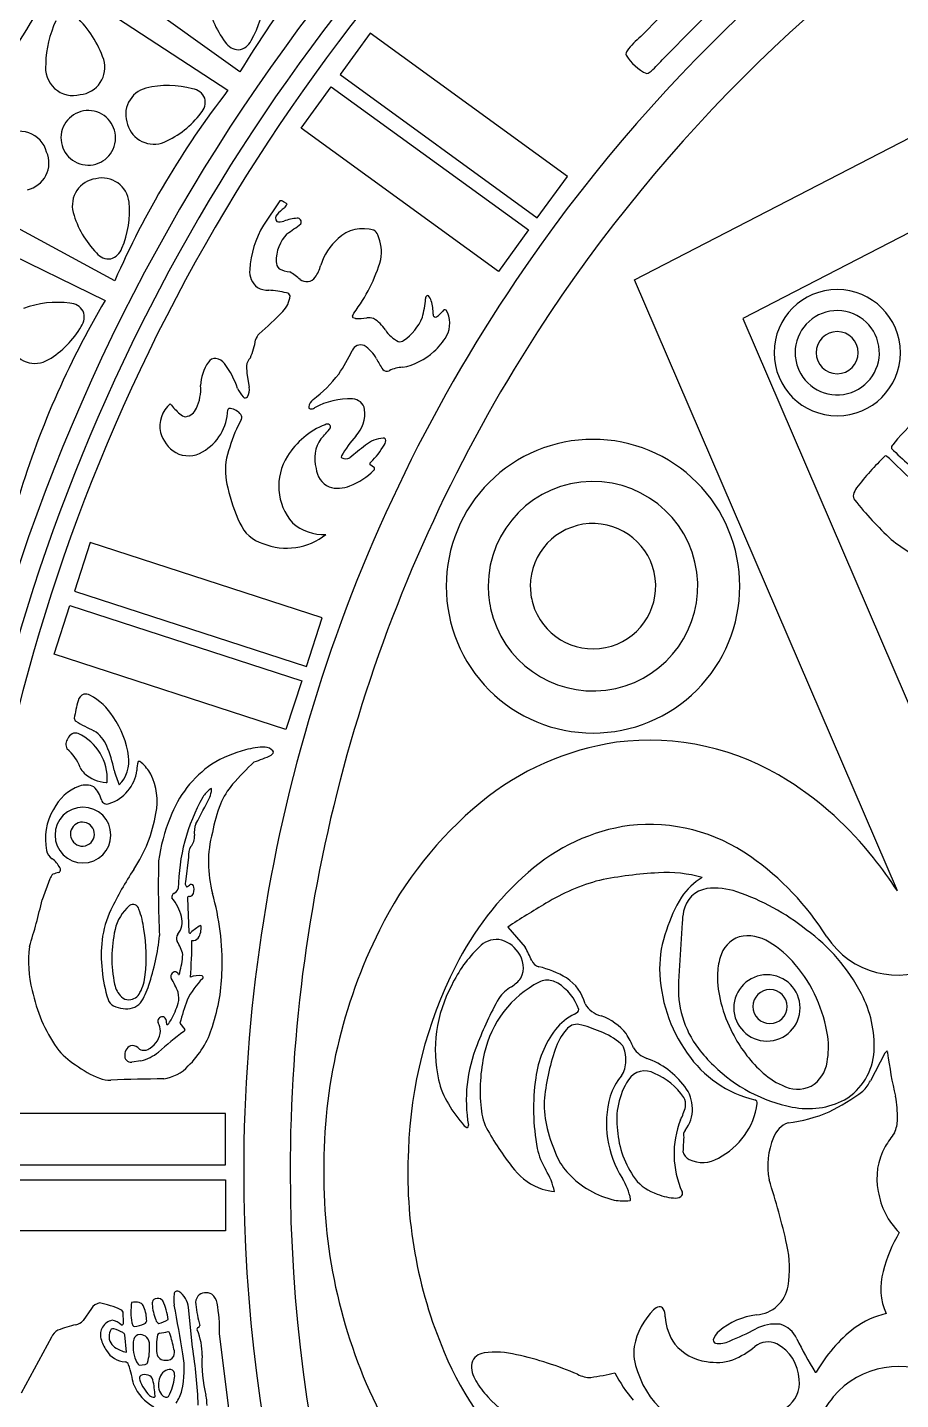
# Model space of a CAD drawing. Header units: metres. Extents: x 0.3 to 22.9, y 0.3 to 22.9.
# Drawn here: x 6.21 to 8.804, y 10.912 to 14.989 of the extents above; entities that cross this region are included whole.
import ezdxf

# ---------------------------------------------------------------- set-up
doc = ezdxf.new("R2010")
doc.units = ezdxf.units.M

msp = doc.modelspace()

# ---------------------------------------------------------------- linework, layer by layer
for p, q in [((8.013302, 14.239851), (10.069035, 15.300247)), ((6.841002, 14.85718), (6.368142, 15.196131)), ((6.303013, 15.131607), (6.80537, 14.802667)), ((7.227759, 14.972508), (7.138412, 14.849532)), ((7.813801, 14.546723), (7.227759, 14.972508)), ((9.944076, 14.954471), (8.335059, 14.124502)), ((7.138412, 14.849532), (7.724454, 14.423748)), ((7.02281, 14.69042), (7.112157, 14.813396)), ((7.112157, 14.813396), (7.698199, 14.387611)), ((7.608852, 14.264635), (7.02281, 14.69042)), ((7.724454, 14.423748), (7.813801, 14.546723)), ((6.469057, 14.236953), (5.957444, 14.513967)), ((5.900916, 14.441789), (6.440538, 14.178404)), ((6.959689, 14.473943), (6.911094, 14.401846)), ((6.98174, 14.464936), (6.970084, 14.471317)), ((7.698199, 14.387611), (7.608852, 14.264635)), ((8.794401, 12.42345), (8.013302, 14.239851)), ((7.400762, 14.191874), (7.397624, 14.19286)), ((7.175505, 14.131537), (7.179633, 14.140645)), ((7.184068, 14.124551), (7.177452, 14.126517)), ((8.335059, 14.124502), (9.024082, 12.522218)), ((6.860162, 13.983897), (6.860999, 13.961578)), ((6.860999, 13.961578), (6.868855, 13.920088)), ((6.845051, 13.824234), (6.830676, 13.795907)), ((8.794331, 13.767175), (8.780474, 13.749185)), ((8.771024, 13.70825), (8.762694, 13.71468)), ((7.240484, 13.680741), (7.227386, 13.690745)), ((6.396421, 13.45865), (6.349449, 13.314084)), ((7.085355, 13.234802), (6.396421, 13.45865)), ((6.349449, 13.314084), (7.038382, 13.090236)), ((6.288673, 13.127036), (6.335646, 13.271603)), ((6.335646, 13.271603), (7.024579, 13.047755)), ((7.038382, 13.090236), (7.085355, 13.234802)), ((6.977607, 12.903188), (6.288673, 13.127036)), ((7.024579, 13.047755), (6.977607, 12.903188)), ((6.933895, 12.827204), (6.939768, 12.833217)), ((6.688557, 12.524051), (6.678843, 12.450964)), ((6.276506, 12.459235), (6.253103, 12.39698)), ((6.684989, 12.402018), (6.689176, 12.300661)), ((6.723762, 12.320952), (6.725275, 12.319252)), ((7.636664, 12.316279), (7.688676, 12.256059)), ((8.155087, 12.328705), (8.144314, 12.154024)), ((6.658753, 12.174924), (6.660196, 12.175241)), ((6.660196, 12.175241), (6.662046, 12.180074)), ((6.620411, 12.042634), (6.623129, 12.027114)), ((6.662645, 12.030994), (6.677415, 12.012068)), ((7.834842, 12.057083), (7.844545, 12.064124)), ((8.762729, 11.947738), (8.756758, 11.941127)), ((6.546897, 11.918807), (6.519308, 11.914985)), ((8.756758, 11.941127), (8.714168, 11.859071)), ((6.797968, 11.761989), (6.07358, 11.761989)), ((6.797968, 11.609983), (6.797968, 11.761989)), ((7.5074, 11.725858), (7.51468, 11.72079)), ((7.519563, 11.721923), (7.51991, 11.727213)), ((6.07358, 11.609983), (6.797968, 11.609983)), ((6.07358, 11.565316), (6.797968, 11.565316)), ((6.797968, 11.565316), (6.797968, 11.413309)), ((6.797968, 11.413309), (6.07358, 11.413309)), ((6.399733, 11.18234), (6.374697, 11.146577)), ((6.611727, 11.205172), (6.605198, 11.210983)), ((6.699853, 11.067275), (6.68779, 11.185358)), ((6.488353, 11.133983), (6.492245, 11.133912)), ((6.495438, 11.142994), (6.494282, 11.168844)), ((6.519794, 11.140144), (6.522955, 11.13206)), ((6.280586, 11.0976), (6.190677, 10.931308)), ((6.50377, 11.052779), (6.499146, 11.104541)), ((6.816837, 10.8172), (6.780482, 11.108397)), ((6.460446, 11.075242), (6.468744, 11.067712)), ((6.541518, 11.01467), (6.559291, 11.016381)), ((8.550278, 10.993657), (8.553167, 10.993834))]:
    msp.add_line(p, q)
for centre, radius, start, end in [((11.587597, 11.589461), 5.695868, 123.848771, 170.124126), ((11.586069, 11.592329), 4.733167, 95.851874, 146.022854), ((11.587246, 11.590204), 4.597602, 97.31188, 148.771068), ((9.150972, 13.474095), 2.692376, 135.048459, 149.089128), ((11.561709, 11.59962), 6.426866, 144.425548, 169.558329), ((12.178479, 10.977629), 5.750535, 131.665677, 136.140538), ((15.943817, 7.286669), 10.929152, 133.235761, 135.89671), ((11.570264, 11.596437), 5.615043, 140.438473, -179.933799), ((9.616769, 12.872073), 4.010794, 145.711286, 155.834813), ((11.570436, 11.596373), 5.559448, 140.438473, -179.933799), ((7.01666, 15.113012), 0.275623, -171.797096, -142.651517), ((6.636987, 15.091026), 0.275623, -30.720117, -1.574537), ((6.578728, 14.874191), 0.314983, 154.62474, 178.631063), ((6.139754, 14.793493), 0.313002, 18.786254, 46.494208), ((6.837914, 14.970429), 0.047282, -148.611635, -90.887576), ((6.830997, 14.970029), 0.047282, -82.484058, -24.759998), ((8.168251, 14.790081), 0.219399, 128.355839, 143.686988), ((6.358504, 14.870547), 0.081131, -84.379357, 17.018659), ((8.002327, 14.910642), 0.014346, 139.241346, -165.585939), ((8.104793, 14.975853), 0.135169, -149.412397, -113.994792), ((7.812021, 15.14747), 0.381216, -49.959451, -41.904994), ((6.345584, 14.869749), 0.082621, 171.671757, -75.371606), ((8.049928, 14.862278), 0.009914, -90.585073, -42.230864), ((8.934159, 13.154291), 2.692376, 142.248459, 156.289128), ((6.581947, 14.731054), 0.080468, 104.541153, -158.191268), ((6.62802, 14.541409), 0.275623, 74.768283, 103.913862), ((6.692815, 14.760685), 0.047282, 23.004341, 80.728401), ((6.690582, 14.767244), 0.047282, -43.123236, 14.600823), ((6.390292, 14.661342), 0.081147, 77.555797, 167.555797), ((6.390292, 14.661342), 0.081147, -12.444203, 77.555797), ((6.505444, 14.901423), 0.275623, -66.308697, -37.163118), ((6.186686, 14.598281), 0.082621, 14.688371, 127.645009), ((6.390292, 14.661342), 0.081147, 167.555797, -102.444203), ((6.584667, 14.723065), 0.080468, -164.203567, -66.935989), ((6.390292, 14.661342), 0.081147, -102.444203, -12.444203), ((6.192317, 14.586625), 0.081131, -77.701893, 23.696123), ((6.42335, 14.4601), 0.080468, 97.508034, -165.224388), ((6.431648, 14.46164), 0.080468, 6.252754, 103.520333), ((6.611266, 14.512784), 0.275623, -164.597096, -135.451517), ((6.237342, 14.443386), 0.275623, -23.520117, 5.625463), ((7.0449, 14.349915), 0.125863, 125.350327, 138.175559), ((6.962135, 14.461736), 0.01245, 50.318713, 101.329451), ((6.944515, 14.48407), 0.041855, -48.809986, -27.203437), ((7.155816, 14.253573), 0.286135, 148.78904, 176.717729), ((6.962136, 14.423069), 0.01542, 135.65862, -139.700386), ((6.959552, 14.442159), 0.030477, -107.523105, -67.678621), ((7.023748, 14.267554), 0.15558, 94.645271, 109.768783), ((6.814735, 14.648646), 0.318633, -58.6513, -49.541904), ((7.011966, 14.41167), 0.010983, -29.843784, 94.270559), ((7.070895, 14.29366), 0.12263, 137.486852, -179.899119), ((7.246527, 14.231233), 0.173407, 131.028646, 162.743603), ((7.206757, 14.283856), 0.107698, 72.605738, 133.445797), ((7.228113, 14.365326), 0.023902, 18.717179, 63.031699), ((7.119774, 14.319109), 0.141629, -7.950839, 22.36343), ((6.451799, 14.348923), 0.047282, -141.411635, -83.687576), ((6.444987, 14.347658), 0.047282, -75.284058, -17.559998), ((6.979712, 14.295176), 0.031494, -176.848834, -134.333593), ((6.990841, 14.326085), 0.062877, -121.805199, -91.615631), ((6.969264, 14.312623), 0.115609, -34.54649, -15.01418), ((6.768363, 14.448581), 0.513778, -36.823833, -16.865795), ((11.570244, 11.596122), 4.717928, 145.953651, -179.925039), ((6.927904, 14.263513), 0.058112, 173.634776, -126.499326), ((6.893014, 14.100925), 0.1886, 47.751385, 59.382822), ((7.038993, 14.265416), 0.031413, -127.615155, -35.748293), ((6.92611, 14.277305), 0.068811, -118.441573, -89.605072), ((6.909884, 13.915431), 0.29354, 76.30939, 86.738348), ((6.91413, 14.198954), 0.076026, -44.730635, -5.556218), ((6.978021, 14.188535), 0.012169, 14.553421, 83.689236), ((7.40413, 14.183131), 0.011704, 123.773394, -178.211176), ((7.376499, 14.167549), 0.034357, 15.635048, 45.072163), ((8.615684, 14.02294), 0.187613, 90, 180), ((8.615684, 14.02294), 0.187613, 0, 90), ((8.759138, 12.809834), 2.692376, 149.448459, 163.489128), ((6.297332, 13.896979), 0.275623, 81.968283, 111.113862), ((6.334133, 14.122647), 0.047282, 30.204341, 87.928401), ((7.115482, 14.202716), 0.277668, -15.559485, -4.120222), ((7.280147, 14.139328), 0.134755, -0.78532, 16.149415), ((7.449886, 14.144577), 0.006361, 51.59501, 159.490581), ((7.386946, 14.110315), 0.077555, -28.586978, 30.401199), ((6.331095, 14.128874), 0.047282, -35.923236, 21.800823), ((6.375608, 14.703196), 0.813742, -50.081184, -43.267864), ((7.180383, 14.130541), 0.004978, 168.464813, -126.071043), ((7.187873, 14.339713), 0.215196, -91.013118, -81.982455), ((7.22311, 14.083616), 0.043321, 69.858521, 96.923038), ((7.189293, 14.038947), 0.098275, 31.62022, 60.271622), ((7.242812, 14.184804), 0.151147, -56.001888, -21.978936), ((7.422225, 14.136156), 0.007454, 169.761345, -64.362592), ((7.372434, 14.20435), 0.091776, -54.713718, -38.830166), ((8.615695, 14.022967), 0.125119, 94.536347, -179.949974), ((8.615695, 14.022967), 0.125119, 9.022669, 94.536347), ((6.130599, 14.238791), 0.275623, -59.108697, -29.963118), ((6.931591, 14.04771), 0.046125, 137.126518, 162.796457), ((7.353751, 14.142611), 0.096139, -147.156937, -116.11355), ((7.315768, 14.147652), 0.157927, -50.177938, -28.125404), ((8.615576, 14.022959), 0.062504, 90, 180), ((8.615576, 14.022959), 0.062504, 0, 90), ((6.231553, 14.071768), 0.080468, -157.003567, -59.735989), ((6.623686, 14.107746), 0.267892, -21.887174, -9.972786), ((6.69039, 14.258555), 0.535477, -33.971208, -25.307195), ((7.199304, 14.019164), 0.026952, 66.669314, 157.095722), ((7.15596, 13.955858), 0.103303, 28.285607, 58.472283), ((7.31618, 14.073748), 0.018095, -105.200707, -51.968288), ((7.288519, 14.164995), 0.188952, -79.06901, -47.198141), ((8.615697, 14.022918), 0.125125, -75.93476, 9.045068), ((6.852131, 13.921485), 0.128036, 145.04928, 178.426507), ((6.768387, 13.980717), 0.025471, 87.52415, 146.342512), ((6.762616, 13.965669), 0.041074, 37.062145, 80.369012), ((6.578048, 13.829089), 0.270679, 18.885267, 36.586417), ((6.902198, 13.977726), 0.042487, 134.785897, 171.648775), ((7.442199, 14.098363), 0.216525, -154.401108, -144.666018), ((8.615684, 14.02294), 0.187613, 180, -90), ((8.615695, 14.022906), 0.125119, -179.977854, -160.919343), ((8.615576, 14.022959), 0.062504, -180, -90), ((8.615576, 14.022959), 0.062504, -90, 0), ((8.615684, 14.02294), 0.187613, -90, 0), ((11.570404, 11.596061), 4.580165, 148.724487, -179.923543), ((6.818225, 14.201648), 0.398401, -52.968906, -37.459115), ((7.277889, 13.985217), 0.017261, -135.58959, -66.58946), ((7.324789, 13.895004), 0.084467, 90.298489, 118.297787), ((8.615697, 14.022918), 0.125125, -160.914589, -75.93476), ((6.010586, 16.429941), 3.852215, -43.72754, -39.958908), ((6.591901, 13.915257), 0.1326, -25.583075, 4.214033), ((6.921601, 13.957397), 0.096451, -155.043178, -137.014906), ((6.82067, 13.915301), 0.048422, -28.654212, 5.674393), ((6.692321, 13.803515), 0.089476, 130.663505, -168.493794), ((6.81915, 14.014325), 0.233892, -142.32878, -132.114482), ((6.856977, 13.895285), 0.006965, -148.409597, -27.384261), ((7.078185, 13.856974), 0.033316, 126.942988, 171.415548), ((7.16907, 13.665019), 0.221367, 88.379292, 118.690202), ((7.172644, 13.846769), 0.039619, 11.245379, 86.111116), ((6.68476, 13.866666), 0.03424, -130.995552, -98.247035), ((6.674562, 13.871888), 0.039464, -82.30131, -20.606464), ((6.657876, 13.856538), 0.14696, -60.657914, -1.398486), ((6.810371, 13.851896), 0.005678, 65.683111, 169.285778), ((6.805593, 13.809024), 0.04857, 38.433364, 81.575364), ((6.833236, 13.830678), 0.013458, -28.611, 39.371451), ((7.050663, 13.861217), 0.005469, 172.327523, -104.546057), ((7.051269, 13.877193), 0.021363, -95.31769, -57.340846), ((7.113382, 13.842711), 0.098825, -43.10884, 6.848313), ((6.707812, 13.81723), 0.107889, -162.989079, -122.322488), ((7.381697, 13.558554), 0.599967, 156.696003, 165.417635), ((7.176787, 13.596694), 0.227806, 111.287112, 148.533527), ((6.801593, 14.043646), 0.393247, -44.674476, -38.346671), ((7.10048, 13.797632), 0.013007, 59.601127, 119.454832), ((7.102599, 13.802357), 0.00788, -19.947583, 55.50148), ((7.16745, 13.708056), 0.104529, 145.56644, -163.987462), ((7.431433, 13.551164), 0.332639, 137.66721, 150.26887), ((8.18304, 12.494881), 1.584014, 127.715389, 129.877921), ((7.273605, 13.675216), 0.093999, 94.097332, 129.325559), ((7.063243, 13.868328), 0.238572, -45.616818, -30.110211), ((7.267813, 13.761945), 0.007091, 37.459192, 97.49069), ((7.253107, 13.761447), 0.020896, -37.780924, 13.308713), ((7.890003, 13.329216), 0.436229, 90, -179.980987), ((7.890003, 13.329216), 0.436229, -0.019013, 90), ((8.788757, 13.740406), 0.01207, 133.333871, -170.99891), ((6.687936, 13.79687), 0.080275, -118.100409, -58.491265), ((6.985058, 13.674198), 0.187378, 169.1069, -163.566137), ((7.121773, 13.626219), 0.165508, 147.309908, -138.867143), ((7.146143, 13.713621), 0.004358, 144.831699, -127.259072), ((7.155134, 13.735701), 0.028071, -114.472423, -63.992638), ((9.381013, 13.074326), 0.894612, 134.217288, 142.3256), ((8.759344, 13.71121), 0.004823, 45.997808, 117.354269), ((10.014771, 14.936938), 1.748308, -135.348979, -132.374824), ((9.764937, 14.731941), 1.401155, -134.846109, -128.967007), ((7.134862, 13.685704), 0.068194, -174.545583, -115.408201), ((7.093896, 13.818839), 0.205133, -68.848649, -45.045567), ((7.232469, 13.692853), 0.005503, 115.355031, -157.47639), ((7.236172, 13.678022), 0.005098, -58.551379, 32.226354), ((7.274522, 13.722893), 0.480083, -167.769211, -154.58086), ((7.132239, 13.708159), 0.088172, -107.583989, -66.133017), ((7.890018, 13.329161), 0.311236, 90.919947, -179.970811), ((7.890018, 13.329161), 0.311236, 1.810706, 90.919947), ((8.721124, 13.586717), 0.059194, 144.503572, 165.395131), ((8.681182, 13.596824), 0.017997, 164.468795, -139.391924), ((9.510431, 14.259401), 1.079429, -141.341783, -132.866211), ((6.937206, 13.556672), 0.104211, -157.518504, -105.474269), ((7.087995, 13.619958), 0.137071, -131.530295, -86.423607), ((7.890029, 13.329154), 0.186239, 93.608266, -179.931017), ((7.890029, 13.329154), 0.186239, 7.147548, 93.608266), ((6.980265, 13.627594), 0.185429, -112.467339, -51.164186), ((9.193511, 13.991896), 0.669658, -128.558164, -122.476401), ((7.890023, 13.329057), 0.186256, -78.472248, 7.176897), ((7.889996, 13.329045), 0.311262, -82.9621, 1.831998), ((7.890003, 13.328927), 0.436229, 179.980987, -90), ((7.889329, 13.328748), 0.310547, 179.952995, -167.783611), ((7.889914, 13.328957), 0.186124, -179.991637, -164.14188), ((7.890003, 13.328927), 0.436229, -90, 0.019013), ((7.889996, 13.329045), 0.311262, -167.756199, -82.9621), ((7.890023, 13.329057), 0.186256, -164.121393, -78.472248), ((6.38608, 12.983112), 0.026396, 109.585037, 168.079631), ((6.382075, 12.98438), 0.024094, 57.997521, 101.597314), ((6.765163, 12.871665), 0.421447, 163.896291, 171.149818), ((6.318536, 12.852514), 0.170345, 31.09402, 63.387155), ((6.35868, 12.936272), 0.009949, 178.657623, -121.693626), ((6.596209, 13.326937), 0.467157, -121.308511, -113.861544), ((6.246374, 12.787537), 0.266331, 7.760494, 35.04998), ((6.352392, 12.868861), 0.023756, 69.965878, 161.466174), ((6.297412, 12.755726), 0.149437, -2.84498, 65.015495), ((6.353528, 12.816208), 0.099281, 22.35585, 57.253456), ((6.351053, 12.858934), 0.027464, 140.475052, -150.638807), ((6.252397, 12.751446), 0.120096, 18.635764, 51.525604), ((6.097351, 12.707784), 0.377454, 11.456276, 22.786234), ((6.910967, 12.673972), 0.176608, 88.400587, 107.56487), ((6.914271, 12.816752), 0.033799, 43.113373, 87.243355), ((8.077706, 12.054829), 0.818825, 98.277678, 129.53456), ((8.057395, 12.105531), 0.765834, 57.4508, 97.320011), ((6.409172, 12.809389), 0.102074, -43.984599, 7.946203), ((6.601932, 12.787227), 0.067127, 161.901558, -175.181288), ((6.540803, 12.799315), 0.009165, 34.842447, 106.982737), ((6.444951, 12.689014), 0.155032, 31.909128, 48.180162), ((6.948765, 12.483791), 0.369946, 104.255167, 121.100467), ((7.569094, 12.081445), 0.99832, 133.393438, 138.690459), ((6.755271, 13.199053), 0.412527, -71.927819, -64.341951), ((6.934088, 12.83588), 0.006274, -25.113853, 39.279178), ((6.407061, 12.807905), 0.044686, -156.13063, -129.7532), ((6.452788, 12.855558), 0.110663, -132.177938, -94.724529), ((6.414624, 12.79856), 0.121609, -71.812235, -8.022644), ((6.696757, 12.83748), 0.235908, -166.586469, -155.193246), ((6.405993, 12.689992), 0.188805, -11.027532, 25.394167), ((6.949439, 12.523376), 0.337055, 124.676657, 159.535291), ((6.410944, 12.605421), 0.13763, 109.929395, 154.167519), ((6.383661, 12.681831), 0.056499, 65.251471, 110.331679), ((6.335946, 12.667196), 0.09717, 16.005695, 42.738143), ((6.444034, 12.747909), 0.002662, -97.794748, 8.649538), ((6.819457, 12.642099), 0.107321, 128.284156, 145.879225), ((6.688243, 12.729273), 0.068594, -23.644435, -3.183049), ((6.754772, 12.725572), 0.001963, 76.903265, 156.965571), ((6.754772, 12.725572), 0.001963, -3.159041, 76.903265), ((6.996433, 12.590098), 0.232423, 139.688389, 156.791374), ((7.927559, 11.895281), 1.012921, 38.218773, 57.658755), ((6.445948, 12.699068), 0.017358, -162.986302, -67.532097), ((7.22157, 12.42529), 0.563716, 150.567392, 179.48252), ((5.298941, 13.407064), 1.614359, -29.055555, -25.905757), ((7.293765, 12.491893), 0.54506, 159.621799, 168.8451), ((8.294673, 11.791311), 1.16017, 129.514454, 153.601446), ((6.430876, 12.578738), 0.167899, 148.928499, -167.982639), ((6.374572, 12.589529), 0.082926, 90, 180), ((6.374572, 12.589529), 0.082926, 0, 90), ((6.175578, 12.722112), 0.421296, -33.811335, -9.320812), ((7.111481, 12.444853), 0.516601, 157.659186, 172.442669), ((6.372893, 12.592347), 0.035562, 99.670611, -179.965815), ((6.372893, 12.592347), 0.035562, 19.307037, 99.670611), ((6.372895, 12.592322), 0.035568, -64.937252, 19.346141), ((6.772867, 12.597746), 0.067642, 158.043167, -171.833445), ((8.080098, 12.047323), 0.576479, 98.123592, 131.583226), ((8.056258, 12.098212), 0.52299, 54.766828, 96.325609), ((6.374572, 12.589529), 0.082926, -180, -90), ((6.372842, 12.592298), 0.035511, 179.955944, -149.209771), ((6.372895, 12.592322), 0.035568, -149.220645, -64.937252), ((6.374572, 12.589529), 0.082926, -90, 0), ((6.663973, 12.583966), 0.042145, -42.522376, 5.68076), ((7.10087, 12.507187), 0.353555, 165.226875, -164.965825), ((6.299912, 12.548212), 0.03355, -172.410263, -120.6477), ((6.228396, 12.448261), 0.089522, 29.819904, 52.567168), ((6.733802, 12.531109), 0.045792, 147.843916, -171.133777), ((7.885415, 11.848395), 0.825616, 32.126941, 55.084287), ((7.765045, 11.755889), 1.226871, 32.96431, 38.637789), ((6.324943, 12.370153), 0.110201, 101.554098, 111.105857), ((6.298079, 12.486842), 0.009951, -61.215665, 36.627093), ((7.495382, 11.855952), 1.157372, 146.918768, 153.784228), ((9.545021, 12.437068), 2.946628, 178.527349, -177.152826), ((8.301392, 11.787207), 0.917946, 131.139156, 153.333133), ((8.138425, 11.343335), 1.135071, 92.736686, 101.659059), ((8.11018, 12.099902), 0.378101, 73.967698, 93.93541), ((6.300506, 12.453583), 0.024657, 128.19395, 166.748541), ((6.696305, 12.446702), 0.017975, 166.284156, -143.373254), ((6.678656, 12.454151), 0.018456, -79.94283, -37.374711), ((6.695552, 12.435209), 0.008053, -3.663986, 106.069211), ((8.067117, 11.868266), 0.607643, 105.078711, 121.437916), ((8.308586, 12.301208), 0.187365, 120.105931, 146.36836), ((4.646384, 12.75725), 1.646615, -17.641113, -12.638258), ((6.651274, 12.405348), 0.012593, 121.952554, -167.931356), ((6.539639, 12.317224), 0.131046, 13.204072, 40.720659), ((6.63385, 12.439291), 0.025626, -65.174376, -20.345963), ((6.68984, 12.402416), 0.004868, 84.251773, -175.312384), ((6.690099, 12.423448), 0.016191, -89.190445, -54.775646), ((6.676057, 12.426776), 0.028648, -35.299719, 16.045914), ((6.027008, 12.208524), 0.761086, -1.403332, 15.778444), ((8.502359, 12.190173), 0.41047, 148.444709, 163.541614), ((8.240714, 12.348582), 0.082639, 98.721862, 169.890292), ((8.252509, 12.230474), 0.201266, 71.156716, 96.942148), ((8.101115, 11.780872), 0.675672, 51.283572, 71.320606), ((6.731629, 12.239661), 0.302755, 155.080624, 172.731454), ((6.602016, 12.277787), 0.135691, 131.14865, 166.927694), ((6.523038, 12.365001), 0.018169, 12.832227, 124.566156), ((6.317, 12.281284), 0.240346, 6.655405, 21.414341), ((9.348774, 9.683368), 3.140627, 120.597416, 123.034846), ((8.327048, 12.324802), 0.172005, 167.139135, 178.6997), ((6.611849, 12.331305), 0.057597, -39.313673, 15.975854), ((6.803294, 12.185265), 0.157278, 120.376206, 133.410038), ((6.673776, 12.312422), 0.05195, -33.677484, 7.553775), ((6.871654, 12.232481), 0.44269, 174.102797, -162.667784), ((6.839355, 12.224298), 0.378982, 167.16635, -168.119206), ((6.04882, 12.2272), 0.513485, -5.951397, 9.182208), ((5.910654, 12.362573), 0.695102, -18.407137, -5.934743), ((6.671337, 12.282848), 0.01913, 141.281801, -150.558218), ((6.527325, 12.195864), 0.149122, 15.026963, 31.349248), ((6.692372, 12.301036), 0.003218, -173.308989, -100.708257), ((6.692372, 12.301036), 0.003218, -100.708257, -28.107524), ((5.275997, 12.279822), 1.42232, -4.558591, -0.154565), ((6.699789, 12.299082), 0.023144, -93.660503, -41.933428), ((8.665915, 11.604068), 1.575952, 153.504778, -179.530324), ((7.603549, 12.209417), 0.069791, 84.640589, 137.878274), ((7.596523, 12.195512), 0.084484, 33.038845, 80.774336), ((8.394348, 12.195833), 0.306317, 158.827762, -179.247874), ((8.352857, 12.204315), 0.087523, 109.037926, 165.714497), ((8.350069, 12.173661), 0.116279, 56.922486, 102.799992), ((8.203257, 11.866641), 0.545487, 27.446427, 54.020933), ((8.794401, 12.42345), 0.250017, -147.04754, -61.889295), ((6.545657, 12.213767), 0.333074, 172.327262, -165.023139), ((6.345706, 12.262134), 0.32681, -14.542122, -4.845695), ((7.813133, 11.981567), 0.379133, 133.577729, 154.787443), ((7.611149, 12.196565), 0.071998, -26.462225, 38.691632), ((6.88226, 11.83778), 0.908441, 24.632417, 27.415274), ((8.270594, 12.0255), 0.284162, 39.133971, 59.800504), ((8.649658, 11.609135), 1.30909, 153.20934, 178.059409), ((7.73909, 12.23109), 0.03435, -154.707415, -107.693274), ((7.667207, 11.930574), 0.274749, 58.488086, 77.077538), ((8.533113, 12.198897), 0.445112, -179.087958, -144.636241), ((8.444319, 12.171795), 0.184399, 162.933812, 179.350262), ((8.166945, 11.930202), 0.42479, 8.241345, 40.280991), ((6.417209, 12.187202), 0.142944, -27.50079, -5.315587), ((6.645741, 12.168557), 0.010541, 157.52944, -153.232472), ((6.650962, 12.167779), 0.015714, 108.947022, 162.191527), ((6.469228, 12.053947), 0.199982, 19.997284, 33.323222), ((6.648164, 12.171863), 0.011022, 16.121755, 102.070158), ((6.872848, 12.011836), 0.207667, 133.330631, 155.308975), ((6.717935, 12.111566), 0.060249, 79.650233, 113.596431), ((6.727273, 12.166409), 0.004669, -48.843096, 71.437728), ((6.225331, 12.198217), 0.562596, -18.356891, -0.848687), ((7.87475, 11.873031), 0.31497, 117.372219, 167.605535), ((7.591273, 12.227394), 0.105212, -57.692706, -36.723508), ((7.753459, 12.107119), 0.051326, 95.347582, 117.278287), ((7.752995, 12.09659), 0.061782, 58.396372, 94.008377), ((7.742682, 12.057044), 0.127493, 13.979565, 57.697729), ((8.440863, 12.13346), 0.29726, 176.033142, -143.149039), ((8.570205, 12.170335), 0.310293, 179.344318, -165.167588), ((8.406804, 12.075982), 0.098507, 90, 180), ((8.406804, 12.075982), 0.098507, 0, 90), ((6.67096, 12.218593), 0.456211, -168.506672, -145.042862), ((6.542538, 12.161634), 0.075622, -168.280766, -135.308539), ((6.510136, 12.137612), 0.037633, -88.283287, -25.861619), ((6.36468, 12.20745), 0.215357, -32.878381, -17.390896), ((6.598474, 12.10572), 0.060986, -15.266067, 15.810717), ((7.824935, 11.950753), 0.403584, 151.541481, -167.293892), ((7.704717, 12.038732), 0.114981, 119.839654, 145.273044), ((7.707576, 12.023527), 0.147812, 18.837581, 58.243293), ((8.415905, 12.079882), 0.050603, 90, 180), ((8.415905, 12.079882), 0.050603, 0, 90), ((8.395882, 11.964284), 0.329545, -2.935539, 27.817084), ((6.479124, 12.110735), 0.031721, -161.364983, -115.905339), ((6.499162, 12.14702), 0.073147, -117.607295, -94.316547), ((6.510935, 12.133251), 0.033257, -131.777667, -89.43429), ((6.50413, 12.131069), 0.057943, -100.413786, -44.380925), ((6.448658, 12.150658), 0.217383, -30.353585, -16.295664), ((7.343766, 11.85133), 0.704418, 159.451301, 165.223271), ((8.476847, 11.616144), 0.994624, 150.61165, 159.404349), ((7.840169, 12.070084), 0.007395, -53.709706, 9.097317), ((7.933649, 12.128185), 0.078423, -149.041112, -104.394799), ((8.68552, 12.198602), 0.429007, -165.460716, -152.521386), ((8.406804, 12.075982), 0.098507, -180, -90), ((8.415905, 12.079882), 0.050603, 180, -90), ((8.406804, 12.075982), 0.098507, -90, 0), ((8.415905, 12.079882), 0.050603, -90, 0), ((6.610949, 12.036244), 0.013626, 88.184474, -159.410756), ((6.527318, 11.998448), 0.078183, 6.464854, 24.970404), ((6.609635, 12.038428), 0.011568, 21.320892, 81.320447), ((6.592767, 12.06123), 0.048034, -45.681077, -25.161709), ((7.900923, 11.918242), 0.153764, 115.45182, 142.759088), ((7.859207, 11.895352), 0.166217, 38.745939, 70.696816), ((6.540359, 12.011466), 0.064782, -58.44422, -3.730929), ((7.153759, 11.337175), 0.822635, 125.639816, 132.429694), ((6.62482, 12.028172), 0.001995, -147.971812, -40.993422), ((6.672355, 12.01058), 0.005274, -66.952246, 16.394422), ((6.499407, 12.099318), 0.271425, -46.191598, -16.762767), ((8.014582, 11.830748), 0.297198, 142.591099, 172.808584), ((7.932632, 11.905415), 0.16154, 138.971239, 163.105189), ((7.842181, 11.98775), 0.039353, 81.056033, 142.958978), ((7.771295, 11.689121), 0.346177, 66.208526, 77.14754), ((7.838761, 11.812624), 0.206298, 49.412382, 69.518071), ((7.740812, 11.845195), 0.292051, 22.494476, 31.866585), ((8.664533, 12.182036), 0.402776, -153.234565, -133.226371), ((8.359427, 11.958413), 0.230252, -10.833382, 8.159649), ((6.451481, 12.071891), 0.192354, -143.39881, -120.923966), ((6.527574, 11.936535), 0.028948, 103.864805, -179.290981), ((6.518404, 11.933986), 0.030735, 39.190083, 85.832581), ((6.556017, 11.979808), 0.029787, -117.582718, -52.229926), ((7.946843, 11.801749), 0.433391, 157.725445, -170.096864), ((8.364049, 11.746262), 0.621172, 160.622433, 175.18486), ((7.948117, 11.942636), 0.036449, 21.484989, 46.989274), ((7.880993, 11.920815), 0.106986, -1.06609, 19.192676), ((8.077012, 11.999718), 0.078965, -147.192119, -110.402272), ((8.536033, 12.211138), 0.420032, -142.455925, -133.182946), ((8.547789, 11.955962), 0.177411, -59.548177, -2.763978), ((8.761889, 11.944047), 0.003785, -24.497689, 77.184166), ((6.528423, 12.134628), 0.287702, -127.663479, -111.36999), ((6.517278, 11.933689), 0.018814, 172.40095, -83.805112), ((6.515141, 12.048578), 0.1336, -76.249847, -51.263474), ((8.054798, 11.829636), 0.500151, 167.177265, -174.044238), ((7.900846, 11.919896), 0.087121, -32.043407, -0.704905), ((7.972113, 11.703016), 0.235748, 36.120672, 70.840751), ((8.449413, 12.130483), 0.33734, -145.884529, -103.473574), ((8.487303, 11.928356), 0.099158, -59.294032, -7.661341), ((9.936304, 12.088757), 1.180072, -172.879415, -166.492956), ((6.453358, 11.943085), 0.081975, -111.294631, -87.066285), ((6.596839, 11.986847), 0.123045, -81.647172, -42.67597), ((8.364054, 11.777114), 0.650704, 171.975259, -169.487697), ((8.10972, 11.757612), 0.17805, 139.319416, 161.813678), ((8.043348, 11.831965), 0.056807, 58.977078, 148.020291), ((8.001674, 11.704421), 0.189972, 33.680808, 68.069575), ((8.569751, 12.229699), 0.456796, -134.673736, -101.072516), ((8.547348, 12.055406), 0.230252, -133.559649, -114.566618), ((6.657658, 6.954357), 4.910938, 90.501043, 92.335267), ((7.641988, 11.906064), 0.215314, -168.186641, -147.504219), ((8.180198, 11.743382), 0.219819, 147.326825, -171.765351), ((8.079104, 11.776073), 0.106334, -37.011714, 38.306784), ((8.497773, 11.93376), 0.099158, -117.738659, -66.105968), ((8.339277, 12.290679), 0.581204, -64.297858, -52.619922), ((8.619339, 11.905061), 0.105393, -46.320484, -25.872701), ((7.780892, 11.974502), 0.369623, -150.125123, -137.724589), ((8.035808, 11.789361), 0.29088, 178.218642, -165.628904), ((8.236393, 11.7331), 0.306477, 164.852667, -147.681788), ((8.120814, 11.788214), 0.044513, -7.620768, 28.968114), ((8.163311, 11.823008), 0.217235, -62.813263, -8.318423), ((8.368815, 11.793076), 0.009564, -8.996797, 77.930963), ((8.52938, 12.011746), 0.235158, -101.618191, -62.571462), ((8.456473, 11.749989), 0.338343, -0.859087, 10.756089), ((7.717656, 11.790618), 0.160825, -175.407131, -150.395031), ((8.407319, 11.641354), 0.276614, 158.4232, -156.031674), ((7.937327, 11.846014), 0.236353, -25.817986, -15.635917), ((8.41138, 12.193324), 0.46277, -82.788656, -67.115214), ((8.69738, 11.745523), 0.0974, -24.665995, -0.356972), ((7.516474, 11.724146), 0.003805, -118.127892, -35.737712), ((8.305717, 12.118804), 0.834262, -150.750111, -141.06449), ((8.272347, 11.850799), 0.535267, -165.542673, -156.174499), ((8.243648, 11.733114), 0.281803, -175.682246, -144.20189), ((8.181638, 11.697614), 0.02279, 140.656682, -163.848879), ((8.497102, 11.663406), 0.076009, 111.316689, 158.837948), ((9.701564, 11.041592), 1.130663, 144.081633, 146.595322), ((8.867713, 11.62992), 0.710619, 175.046921, 178.449634), ((8.624813, 11.606755), 0.215664, 157.050923, -168.907721), ((8.929396, 11.569745), 0.195918, 151.217311, -168.513816), ((8.701536, 11.585143), 1.361932, 177.124508, -156.975185), ((7.92277, 11.700801), 0.202978, -167.940872, -148.409137), ((7.93908, 11.703975), 0.171091, -156.069997, -135.096602), ((8.188541, 11.654757), 0.031688, -169.800704, -113.060494), ((8.215521, 11.706961), 0.090393, -115.835149, -58.63897), ((11.581744, 11.586771), 5.62652, 179.967637, -128.096322), ((11.581803, 11.586803), 5.570812, 179.967637, -128.096322), ((11.586001, 11.588354), 4.733681, 179.980686, -122.60398), ((11.586645, 11.588598), 4.596402, 179.98315, -121.227075), ((8.665915, 11.578231), 1.575952, 179.530324, -153.504778), ((7.796259, 11.70793), 0.179767, -140.883911, -108.469215), ((7.576896, 11.488114), 0.203058, 12.054106, 31.585955), ((8.012491, 11.763819), 0.2655, -137.132889, -102.924401), ((7.799299, 11.463325), 0.207214, 12.139411, 30.743429), ((8.123794, 11.654604), 0.138817, -141.547991, -108.032432), ((6.397988, 10.908947), 2.119374, 12.622848, 18.039644), ((7.78788, 11.693721), 0.163671, -107.262849, -94.346326), ((7.979885, 11.631875), 0.129626, -101.921768, -81.418421), ((7.999343, 11.506303), 0.002606, -92.528563, 13.244965), ((8.137987, 11.65656), 0.145642, -113.110084, -90.708867), ((8.137311, 11.533524), 0.022623, -92.853355, -41.342693), ((8.146034, 11.523993), 0.009877, -33.232387, 30.353833), ((8.95453, 11.564893), 0.219798, -171.058686, -134.682499), ((9.214579, 11.168111), 0.479312, 149.883155, 164.933293), ((8.153967, 11.301776), 0.319991, -9.446998, 12.695239), ((8.938963, 11.242913), 0.193727, 165.106702, -157.040655), ((6.754249, 11.210248), 0.109644, 171.923298, -170.839312), ((6.654325, 11.225992), 0.008638, 57.51182, -177.751004), ((6.624773, 11.180081), 0.063238, 4.786248, 57.269805), ((6.741673, 11.199748), 0.032468, 142.972204, -171.586943), ((6.740305, 11.194664), 0.034781, 60.749684, 134.902827), ((6.730442, 11.191411), 0.043015, 9.29808, 51.363031), ((8.367243, 11.267082), 0.103916, -85.398151, -9.878436), ((6.431527, 11.162493), 0.03748, 102.614177, 148.02483), ((6.371833, 10.921851), 0.281962, 65.83802, 79.474025), ((6.481599, 11.167697), 0.012734, 5.16802, 63.682066), ((6.682802, 11.171812), 0.166056, 170.012815, -169.005922), ((6.529513, 11.141727), 0.059769, 77.954757, 99.874849), ((6.537429, 11.181543), 0.019186, 31.418782, 76.260888), ((6.453192, 11.14552), 0.110637, 2.50127, 24.582092), ((6.595487, 11.198225), 0.015188, 135.162533, -169.409253), ((6.711084, 11.200682), 0.130632, -177.697423, -156.545608), ((6.596908, 11.190466), 0.022129, 67.998041, 123.42851), ((6.473781, 11.136641), 0.154031, 4.916966, 26.41793), ((-1.710574, 9.640701), 8.499493, 9.528244, 10.521813), ((7.189154, 11.256212), 0.48349, -172.726274, -165.105626), ((6.330213, 11.115706), 0.450329, -0.92991, 10.576233), ((8.215679, 11.031969), 0.20675, 134.709252, 169.439067), ((8.094133, 11.153792), 0.03467, 102.684047, 133.589206), ((8.08849, 11.175783), 0.011995, 30.352852, 99.451573), ((8.055894, 11.158368), 0.048945, -0.362214, 28.662902), ((6.393467, 10.907461), 0.230088, 99.925599, 113.886116), ((6.341583, 11.178308), 0.045863, -74.542196, -43.778064), ((6.469796, 11.104883), 0.043511, 101.562889, -164.511829), ((6.45661, 11.104243), 0.043498, 43.133958, 84.108756), ((6.483719, 11.142012), 0.01176, -43.530061, 4.790859), ((6.528043, 11.134722), 0.005742, -152.373319, -93.967991), ((6.510873, 11.248016), 0.120198, -81.978722, -67.578872), ((6.552595, 11.147601), 0.011463, -68.922562, 13.869044), ((6.605818, 11.15237), 0.015031, -165.820972, -112.845012), ((6.590415, 11.200029), 0.062251, -81.158503, -53.725626), ((6.714628, 11.133059), 0.007367, -72.013852, -8.760846), ((8.249179, 11.163061), 0.144427, -178.014841, -143.437024), ((8.399537, 10.956916), 0.207968, 96.614755, 130.322235), ((8.431877, 11.013935), 0.122713, 83.474483, 118.35797), ((8.424079, 11.060851), 0.078091, 24.064189, 73.832544), ((8.817101, 10.919888), 0.253829, 102.865556, 126.429598), ((6.322062, 11.076927), 0.046343, 118.008397, 153.507417), ((6.546959, 11.127093), 0.123805, -164.142622, -145.831564), ((6.49117, 11.099649), 0.039239, 146.643874, -141.537269), ((6.46274, 11.115035), 0.007562, 65.811308, 125.069555), ((6.445494, 11.032772), 0.091453, 58.738844, 77.146632), ((6.487999, 11.09996), 0.012051, 22.343056, 65.731882), ((6.626607, 11.070397), 0.10327, 168.47112, -156.253721), ((6.543891, 11.086056), 0.019129, 88.477552, 164.909182), ((6.5441, 11.076879), 0.028301, -3.37214, 89.394303), ((6.825604, 11.069823), 0.232481, 171.422403, -174.88623), ((6.60295, 11.102022), 0.007639, 100.548878, 161.087815), ((6.59702, 11.206047), 0.096621, -87.312392, -71.77795), ((6.625037, 11.10723), 0.007376, 5.303448, 72.667225), ((6.363066, 11.010892), 0.286257, 10.302171, 19.811469), ((6.718283, 11.121298), 0.00495, 106.189514, -157.596132), ((6.549747, 11.048202), 0.178755, -1.79984, 23.475756), ((8.293793, 11.077218), 0.047903, 127.00107, 165.427222), ((7.949694, 11.933627), 0.915725, -67.775465, -62.425068), ((9.613366, 11.647649), 1.248143, -153.600629, -148.40093), ((8.947734, 10.765317), 0.455964, 128.103117, 149.922257), ((6.503181, 11.092237), 0.06814, -149.409581, -93.061584), ((6.523601, 11.147832), 0.0971, -124.398674, -101.784542), ((6.416263, 11.065464), 0.156393, -16.320465, 3.574461), ((6.61671, 11.051795), 0.02983, -21.229796, 20.180777), ((5.359589, 10.844978), 1.358574, 2.115712, 9.417376), ((8.331546, 11.420865), 0.957184, -157.362842, -131.347523), ((7.570624, 11.008074), 0.04264, 95.677135, 163.021097), ((7.602175, 10.812768), 0.240413, 75.384241, 98.556332), ((8.160384, 11.052144), 0.149009, 173.171082, -157.704003), ((8.244404, 11.167572), 0.143425, -140.852421, -96.999488), ((8.256129, 11.088076), 0.00878, 172.178212, -103.820069), ((8.264735, 11.150629), 0.07188, -98.563336, -64.167948), ((8.21485, 11.254751), 0.242099, -68.077681, -49.780356), ((8.410069, 11.02093), 0.062527, 65.479554, 128.461392), ((8.375367, 10.965511), 0.127639, 2.930567, 61.628228), ((6.497827, 11.011224), 0.013083, 19.283342, 82.470503), ((6.073376, 10.87344), 0.459334, 10.362288, 18.02131), ((6.55414, 11.033312), 0.022513, -168.469423, -124.100663), ((6.558387, 11.02505), 0.008715, -84.048748, -23.916244), ((6.61714, 11.052069), 0.023282, -172.677356, -82.966272), ((6.623878, 11.052051), 0.023414, -99.555088, -28.181982), ((6.404641, 11.001408), 0.270995, -13.417237, 9.825785), ((7.112796, 11.020893), 0.384994, 176.769619, -165.555105), ((7.606583, 11.010751), 0.077361, 172.74102, -146.122923), ((7.426507, 9.996654), 1.075046, 67.125626, 77.300651), ((8.256604, 11.17788), 0.155522, -101.000867, -71.777138), ((8.795938, 10.760022), 0.250017, 58.470928, 140.210806), ((6.554371, 10.974899), 0.012032, 131.096562, -155.856053), ((6.656474, 11.009766), 0.119878, -160.615656, -134.537339), ((6.558043, 10.95507), 0.031131, 71.451859, 111.838324), ((6.562771, 10.964712), 0.020534, 17.155461, 75.40432), ((6.271267, 10.904098), 0.318188, 3.428878, 12.095064), ((6.636274, 10.965754), 0.035952, 107.369949, 177.954139), ((6.632592, 10.98794), 0.014027, 30.961409, 120.176973), ((6.473977, 11.000077), 0.174102, -26.336055, -7.422528), ((6.615845, 10.982985), 0.031245, -9.950121, 22.92763), ((7.881302, 11.053741), 0.07613, -119.003192, -88.014252), ((7.689543, 12.203312), 1.240976, -80.987576, -77.633711), ((8.325698, 11.182158), 0.416748, -152.717316, -139.33427), ((8.2732, 11.074452), 0.262791, -162.541567, -89.679711), ((8.413883, 10.961814), 0.089541, -54.969614, 6.555675), ((6.652474, 11.012126), 0.139058, -156.2229, -118.810734), ((6.643183, 10.954574), 0.044614, 163.778724, -133.542518), ((6.556638, 10.967316), 0.115255, -34.635186, -14.465227), ((7.757992, 11.090631), 0.248251, -150.29911, -136.655624), ((6.585504, 10.938669), 0.019437, -132.410622, -84.379596), ((6.586197, 10.921984), 0.002922, -65.510467, 23.062489), ((6.622516, 10.938637), 0.019245, -121.541545, -89.14753), ((6.623796, 10.926573), 0.007247, -97.880329, -31.001849), ((6.630875, 10.898285), 0.112287, -1.789721, 13.688334), ((7.944417, 11.262208), 0.501604, -137.018975, -107.748468), ((9.566231, 10.190165), 1.207858, 142.824475, 146.888899)]:
    msp.add_arc(centre, radius, start, end)

doc.saveas('drawing.dxf')
